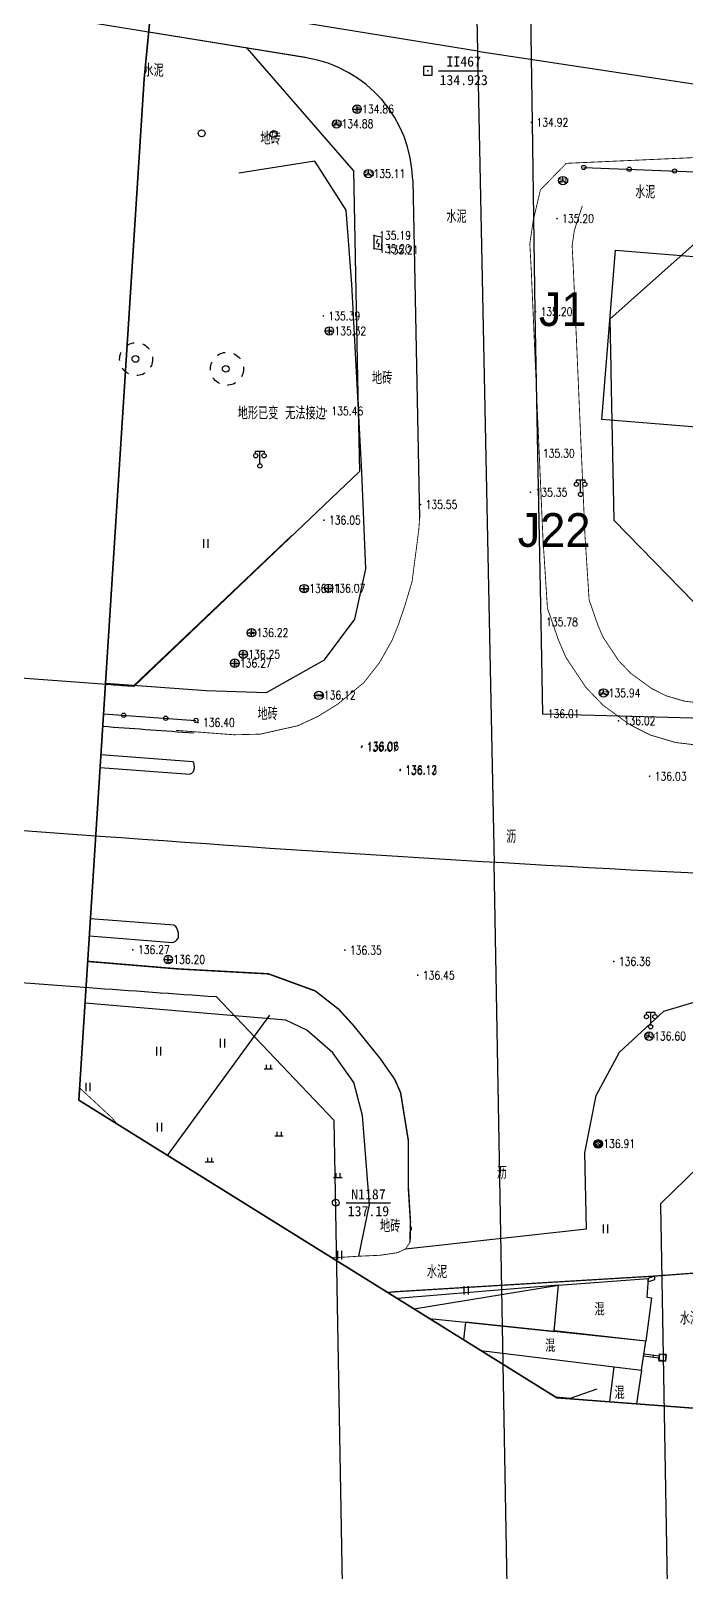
# Model space of a CAD drawing. Extents: x 529262 to 576451, y 2694391 to 2717535.
# Drawn here: x 565126.1 to 565203.7, y 2710118.5 to 2710301.2 of the extents above; entities that cross this region are included whole.
import ezdxf
from ezdxf.enums import TextEntityAlignment as Align
from ezdxf.xclip import XClip

# ---------------------------------------------------------------- set-up
doc = ezdxf.new("R2010")
doc.units = 0
doc.header["$XCLIPFRAME"] = 0
for name, pattern in [('ACAD_ISO12W100', [22, 12, -3, 0.5, -3, 0.5, -3]), ('X2', [10, 8, -2]), ('X6', [2, 1, -1])]:
    doc.linetypes.add(name, pattern=pattern)
doc.layers.add('ASSIST', color=7, linetype='Continuous', plot=False)
for name, color, linetype in [('COMPONENT', 8, 'Continuous'), ('DLDW', 8, 'Continuous'), ('DLSS', 4, 'Continuous'), ('GCD', 8, 'Continuous'), ('GXYZ', 8, 'Continuous'), ('JMD', 8, 'Continuous'), ('JZP', 1, 'Continuous'), ('KZD', 8, 'Continuous'), ('PP-COM', 7, 'Continuous'), ('RD-中线', 40, 'Continuous'), ('RD-侧石线', 130, 'Continuous'), ('RD-红线', 7, 'Continuous'), ('ZBTZ', 8, 'Continuous'), ('ZJ', 7, 'Continuous'), ('污水管径标注_W10-', 202, 'Continuous')]:
    doc.layers.add(name, color=color, linetype=linetype)
doc.layers.add('控制界线1', color=30, linetype='ACAD_ISO12W100', lineweight=35)
doc.styles.add('HZ', font='rs.shx', dxfattribs={"width": 0.8, "bigfont": 'hztxt.shx'})
doc.styles.add('宋体', font='', dxfattribs={"width": 0.75})
doc.styles.add('等线体', font='simhei.ttf')
doc.styles.add('细等线体', font='', dxfattribs={"width": 0.8})
doc.styles.get('宋体').set_extended_font_data('SimSun')
doc.styles.get('细等线体').set_extended_font_data('FZXiDengXian-Z06S')
doc.linetypes.add('1161', pattern='A,0,[149,AAA.SHX,S=0.15,R=0,X=0,Y=0],-1.6', length=1.6)

# ---------------------------------------------------------------- blocks, each defined once
blk = doc.blocks.new('A$C19FD0107')
at = {"layer": 'RD-中线', "color": 8, "linetype": 'Continuous', "flags": 128}
for points in [[(-5786, 16309.46), (-5818.4, 15983.38, 0.029847), (-5819.8, 15947.63), (-5819, 15908.17)], [(-5819, 15908.17), (-5960.07, 15931.1, -0.262764), (-5998.44, 15961.82), (-6001.81, 15970.2, 0.259648), (-6062.29, 16019.2), (-6224.85, 16047.58, 0.140061), (-6252.17, 16044.68), (-6302.71, 16024.27, -0.114759), (-6325.09, 16020.77), (-6345.72, 16022.28)], [(-6335.34, 15847.56, -0.022733), (-6280.83, 15846.02), (-5863.74, 15815.18, 0.013451), (-5702.53, 15807.61), (-5575.3, 15805.07, -0.027271), (-5520.95, 15801.01, -0.00117), (-5519.09, 15800.76), (-5286.59, 15769.48, 0.015336), (-5256.09, 15766.32), (-4915.64, 15741.63)]]:
    blk.add_lwpolyline(points, format="xyb", dxfattribs=at)
at = {"layer": 'RD-中线', "color": 8}
blk.add_lwpolyline([(-5819, 15908.17), (-5793.21, 15904.27, 0.064158), (-5754.88, 15903.44), (-5549.42, 15925.37), (-5264.12, 15958.11)], format="xyb", dxfattribs=at)
at = {"layer": 'RD-中线', "color": 8, "linetype": 'Continuous', "flags": 128}
blk.add_lwpolyline([(-5819, 15908.17), (-5817.04, 15811.91)], dxfattribs=at)
at = {"layer": 'RD-中线', "color": 8, "flags": 128}
blk.add_lwpolyline([(-5762.64, 14682.49), (-5762.64, 14832.98, 0.093166), (-5776.29, 14905.6), (-5791.17, 14943.77, -0.089115), (-5804.79, 15013.17), (-5808.36, 15235.17, -0.006763), (-5808.37, 15237.88), (-5807.76, 15293.23, 0.007241), (-5807.77, 15296.13), (-5817.04, 15811.91)], format="xyb", dxfattribs=at)
at = {"layer": 'RD-红线', "color": 8, "linetype": 'Continuous', "flags": 128}
for points in [[(-5846.31, 15908.56), (-5960.71, 15927.15, -0.262764), (-6002.16, 15960.33), (-6005.52, 15968.71, 0.259648), (-6062.98, 16015.26), (-6165.93, 16033.23)], [(-6177.82, 15856.46), (-5862.41, 15833.13, 0.000219), (-5859.81, 15832.94), (-5859.69, 15832.93)], [(-6265.39, 15826.83), (-5865.06, 15797.23, 0.001254), (-5849.97, 15796.15)]]:
    blk.add_lwpolyline(points, format="xyb", dxfattribs=at)
at = {"layer": 'RD-红线', "color": 8}
for points in [[(-5833.72, 15894.06), (-5846.31, 15908.56, 0.362003)], [(-5859.69, 15832.93), (-5832.99, 15858.38, 0.440429)], [(-5802.87, 15852.6), (-5779.02, 15828.14, 0.394975)], [(-5836, 15781.46), (-5849.97, 15796.15, 0.389018)], [(-5776.43, 15791.98), (-5797.32, 15771.64, 0.432604)]]:
    blk.add_lwpolyline(points, format="xyb", dxfattribs=at)
at = {"layer": 'RD-红线', "color": 8, "linetype": 'Continuous', "flags": 128}
for points in [[(-5833.72, 15894.06), (-5833.22, 15869.42), (-5832.99, 15858.38)], [(-5803.35, 15876.41), (-5803.23, 15870.61), (-5803.22, 15870.14), (-5802.87, 15852.6)]]:
    blk.add_lwpolyline(points, dxfattribs=at)
at = {"layer": 'RD-红线', "color": 8, "linetype": 'Continuous'}
blk.add_lwpolyline([(-5786.31, 15891.58), (-5803.35, 15876.41, 0.460921)], format="xyb", dxfattribs=at)
at = {"layer": 'RD-红线', "color": 8}
for points in [[(-5859.81, 15832.94), (-5841, 15850.78)], [(-5830.85, 15689.96), (-5834.89, 15719.9), (-5835.88, 15775.05), (-5836, 15781.46)], [(-5798.8, 15687.42), (-5796.34, 15717.47), (-5797.27, 15769.33), (-5797.31, 15771.19), (-5797.32, 15771.64)]]:
    blk.add_lwpolyline(points, dxfattribs=at)
blk = doc.blocks.new('GC200')
at = {"linetype": 'Continuous', "const_width": 0.2, "flags": 128}
blk.add_lwpolyline([(-0.1, 0, 1), (0.1, 0, 1)], format="xyb", close=True, dxfattribs=at)
blk = doc.blocks.new('gcbj0102')
for p, q in [((-1, 0), (1, 0)), ((0, -1), (0, 1))]:
    blk.add_line(p, q)
blk.add_circle((0, 0), 1)
blk = doc.blocks.new('*U12')
at = {"linetype": 'Continuous'}
for points in [[(-1.14, -0.07), (-0.87, -0.76), (-1.13, 0.09)], [(-1.13, 0.09), (-0.73, -0.88), (-1.09, 0.24)], [(-0.73, -0.88), (-1.13, 0.09), (-0.87, -0.76)], [(-0.36, 0.24), (-0.55, 0.84), (-1.09, 0.24)], [(-0.73, 0.74), (-1.09, 0.24), (-0.55, 0.84)], [(-1.09, 0.24), (-0.73, 0.74), (-1.01, 0.43)], [(-0.5, -0.19), (-1.09, 0.24), (-0.73, -0.88)], [(-0.88, 0.6), (-1.01, 0.43), (-0.73, 0.74)], [(-0.55, 0.84), (-0.36, 0.24), (-0.35, 0.91)], [(-0.14, 0.93), (-0.35, 0.91), (-0.36, 0.24)], [(-0.14, 0.93), (0.09, 0.24), (0.07, 0.91)], [(0.81, 0.24), (0.07, 0.91), (0.09, 0.24)], [(0.07, 0.91), (0.81, 0.24), (0.27, 0.84)], [(0.22, -0.19), (0.45, -0.88), (0.81, 0.24)], [(0.73, 0.43), (0.27, 0.84), (0.81, 0.24)], [(0.27, 0.84), (0.73, 0.43), (0.45, 0.74)], [(0.6, 0.6), (0.45, 0.74), (0.73, 0.43)], [(0.59, -0.76), (0.81, 0.24), (0.45, -0.88)], [(0.81, 0.24), (0.59, -0.76), (0.85, 0.09)], [(0.7, -0.61), (0.85, 0.09), (0.59, -0.76)], [(0.85, 0.09), (0.7, -0.61), (0.86, -0.07)], [(-0.87, -0.76), (-1.14, -0.07), (-0.98, -0.61)], [(-1.12, -0.26), (-0.98, -0.61), (-1.14, -0.07)], [(-0.98, -0.61), (-1.12, -0.26), (-1.07, -0.44)], [(-0.73, -0.88), (-0.55, -0.98), (-0.14, -0.45)], [(-0.35, -1.05), (-0.14, -0.45), (-0.55, -0.98)], [(-0.14, -0.45), (-0.35, -1.05), (0.45, -0.88)], [(-0.14, -1.07), (0.45, -0.88), (-0.35, -1.05)], [(0.45, -0.88), (-0.14, -1.07), (0.27, -0.98)], [(0.07, -1.05), (0.27, -0.98), (-0.14, -1.07)], [(0.79, -0.44), (0.86, -0.07), (0.7, -0.61)], [(0.86, -0.07), (0.79, -0.44), (0.84, -0.26)]]:
    blk.add_solid(points, dxfattribs=at)
blk = doc.blocks.new('gcbj0112')
at = {"linetype": 'Continuous'}
for p, q in [((-1.09, 0.24), (-0.5, -0.19)), ((-0.36, 0.24), (-1.09, 0.24)), ((-0.14, 0.93), (-0.36, 0.24)), ((0.09, 0.24), (-0.14, 0.93)), ((0.81, 0.24), (0.09, 0.24)), ((0.22, -0.19), (0.81, 0.24)), ((-0.5, -0.19), (-0.73, -0.88)), ((-0.73, -0.88), (-0.14, -0.45)), ((-0.14, -0.45), (0.45, -0.88)), ((0.45, -0.88), (0.22, -0.19))]:
    blk.add_line(p, q, dxfattribs=at)
blk.add_circle((-0.14, -0.07), 1, dxfattribs=at)
for p in [(-1.09, 0.24), (-0.14, 0.93), (0.81, 0.24), (-0.73, -0.88), (0.45, -0.88)]:
    blk.add_point(p, dxfattribs=at)
blk.add_blockref('*U12', (0, 0), dxfattribs=at)
blk = doc.blocks.new('gcbj0101')
blk.add_line((-1, 0), (1, 0))
blk.add_circle((0, 0), 1)
blk = doc.blocks.new('gcbj0107')
for q in [(-0.87, -0.5), (0, 1), (0.87, -0.5)]:
    blk.add_line((0, 0), q)
blk.add_circle((0, 0), 1)

msp = doc.modelspace()

# ---------------------------------------------------------------- linework, layer by layer
at = {"layer": 'ASSIST', "color": 252, "linetype": 'Continuous', "flags": 128}
for points in [[(565191.567, 2710285.012), (565213.888, 2710284.148)], [(565191.567, 2710285.012), (565213.888, 2710284.148)], [(565134.692, 2710220.275), (565145.632, 2710219.481)], [(565134.692, 2710220.275), (565145.632, 2710219.481)], [(565193.125, 2710140.233), (565189.942, 2710139.141), (565188.233, 2710139.272)], [(565193.125, 2710140.233), (565189.942, 2710139.141), (565188.233, 2710139.272)]]:
    msp.add_lwpolyline(points, dxfattribs=at)
at = {"layer": 'DLDW', "color": 252}
for p, q in [((565152.699, 2710251.094), (565152.699, 2710251.394)), ((565152.699, 2710251.394), (565153.699, 2710251.394)), ((565153.199, 2710249.894), (565153.199, 2710251.394)), ((565153.699, 2710251.394), (565153.699, 2710251.094)), ((565190.684, 2710247.709), (565190.684, 2710248.009)), ((565190.684, 2710248.009), (565191.684, 2710248.009)), ((565191.184, 2710246.509), (565191.184, 2710248.009)), ((565191.684, 2710248.009), (565191.684, 2710247.709)), ((565198.991, 2710184.625, 138.679), (565198.991, 2710184.925, 138.679)), ((565198.991, 2710184.925, 138.679), (565199.991, 2710184.925, 138.679)), ((565199.491, 2710183.425, 138.679), (565199.491, 2710184.925, 138.679)), ((565199.991, 2710184.925, 138.679), (565199.991, 2710184.625, 138.679))]:
    msp.add_line(p, q, dxfattribs=at)
for centre in [(565152.699, 2710250.844), (565153.199, 2710249.644), (565153.699, 2710250.844), (565190.684, 2710247.459), (565191.684, 2710247.459), (565191.184, 2710246.259), (565198.991, 2710184.375, 138.679), (565199.991, 2710184.375, 138.679), (565199.491, 2710183.175, 138.679)]:
    msp.add_circle(centre, 0.25, dxfattribs=at)
at = {"layer": 'DLSS', "linetype": 'Continuous', "flags": 128}
for points, const_width, elevation in [([(565213.972, 2710286.6), (565189.484, 2710285.498), (565186.423, 2710282.349), (565185.572, 2710278.699), (565185.174, 2710275.969), (565185.348, 2710272.705), (565186.225, 2710252.502), (565186.731, 2710240.995), (565187.26, 2710232.773), (565188.547, 2710229.056), (565189.436, 2710226.972), (565191.785, 2710223.428), (565193.829, 2710221.3), (565196.968, 2710219.003), (565199.452, 2710217.75), (565202.433, 2710216.866), (565207.946, 2710216.203)], 0.1, 24.55), ([(565191.39, 2710280.468), (565190.449, 2710277.563), (565190.183, 2710275.74), (565190.332, 2710272.946), (565191.21, 2710252.718), (565191.714, 2710241.265), (565192.196, 2710233.767), (565193.205, 2710230.854), (565193.847, 2710229.349), (565195.696, 2710226.56), (565197.127, 2710225.07), (565199.583, 2710223.273), (565201.3, 2710222.407), (565203.447, 2710221.77), (565208.307, 2710221.186)], 0.1, 24.55), ([(565143.247, 2710218.307), (565150.118, 2710217.78), (565153.248, 2710217.856), (565157.703, 2710218.856), (565160.035, 2710219.939), (565162.358, 2710221.362), (565165.506, 2710223.95), (565167.357, 2710226.312), (565168.873, 2710229.002), (565169.595, 2710230.811), (565170.295, 2710232.842), (565171.225, 2710235.924), (565172.027, 2710242.117), (565172.115, 2710243.461)], 0.1, 24.55), ([(565132.813, 2710190.926), (565143.596, 2710190.03), (565154.213, 2710189.452), (565159.758, 2710187.424), (565162.553, 2710185.237), (565164.258, 2710183.365), (565167.416, 2710179.457), (565169.166, 2710176.96), (565169.871, 2710175.356), (565170.786, 2710169.669), (565170.787, 2710164.065), (565171.033, 2710160.073), (565170.983, 2710157.639)], 0.175, 136.085)]:
    msp.add_lwpolyline(points, dxfattribs=dict(at, const_width=const_width, elevation=elevation))
at = {"layer": 'DLSS', "linetype": 'Continuous', "elevation": 137.278, "flags": 128}
msp.add_lwpolyline([(565191.88, 2710159.221), (565191.672, 2710168.258), (565193.014, 2710175.05), (565195.798, 2710180.168), (565201.056, 2710185.021), (565211.246, 2710188.078), (565212.611, 2710188.178), (565220.222, 2710187.832), (565237.616, 2710186.931), (565263.387, 2710186.162), (565278.244, 2710185.729), (565410.335, 2710182.487), (565423.672, 2710182.393), (565427.826, 2710180.632), (565437.131, 2710172.683), (565442.572, 2710162.978)], dxfattribs=at)
at = {"layer": 'DLSS', "linetype": 'X2', "const_width": 0.1, "flags": 128}
for points in [[(565136.325, 2710171.626), (565135.673, 2710172.389), (565131.853, 2710175.936)], [(565170.983, 2710157.639), (565170.452, 2710156.858), (565169.524, 2710156.412), (565167.464, 2710156.102), (565164.93, 2710155.99), (565161.735, 2710155.788)]]:
    msp.add_lwpolyline(points, dxfattribs=at)
at = {"layer": 'DLSS', "linetype": 'Continuous', "const_width": 0.15, "flags": 128}
for points in [[(565186.992, 2710152.857), (565199.931, 2710153.633), (565213.751, 2710154.673), (565234.745, 2710154.833), (565245.351, 2710154.703)], [(565186.992, 2710152.857), (565169.172, 2710151.776), (565168.32, 2710151.684)]]:
    msp.add_lwpolyline(points, dxfattribs=at)
at = {"layer": 'DLSS', "linetype": 'X6'}
for centre in [(565138.543, 2710262.297, 135.896), (565149.304, 2710261.149, 135.896)]:
    msp.add_circle(centre, 1.956, dxfattribs=at)
at = {"layer": 'GXYZ', "linetype": 'Continuous', "flags": 128}
msp.add_lwpolyline([(565167.624, 2710275.23), (565166.718, 2710275.385), (565166.729, 2710276.957), (565167.635, 2710276.802)], close=True, dxfattribs=at)
msp.add_lwpolyline([(565167.156, 2710276.532), (565166.964, 2710276.121), (565167.347, 2710275.943), (565167.156, 2710275.532)], dxfattribs=at)
at = {"layer": 'JMD', "linetype": 'Continuous'}
for p, q in [((565171.174, 2710159.067, 137.286), (565171.152, 2710159.467, 137.286)), ((565171.422, 2710149.751), (565188.58, 2710152.555)), ((565199.776, 2710144.231, 137.202), (565199.742, 2710143.993, 137.202))]:
    msp.add_line(p, q, dxfattribs=at)
at = {"layer": 'JMD', "linetype": 'Continuous', "flags": 128}
for points, elevation in [([(565214.165, 2710253.49), (565193.703, 2710255.132), (565195.313, 2710275.194), (565215.776, 2710273.552)], 24.55), ([(565188.582, 2710152.557), (565199.175, 2710153.349), (565199.021, 2710151.136), (565199.568, 2710151.065), (565198.901, 2710145.933), (565188.056, 2710147.144)], 138.351)]:
    msp.add_lwpolyline(points, close=True, dxfattribs=dict(at, elevation=elevation))
msp.add_lwpolyline([(565173.263, 2710148.603), (565177.548, 2710148.188), (565188.05, 2710147.079), (565188.58, 2710152.555), (565169.474, 2710150.965)], dxfattribs=at)
for points in [[(565199.145, 2710152.954), (565199.967, 2710153.249), (565199.97, 2710153.619), (565199.166, 2710153.33)], [(565201.258, 2710143.561), (565201.325, 2710144.353), (565200.512, 2710144.393), (565200.445, 2710143.601)], [(565200.548, 2710144.425), (565201.334, 2710144.312), (565201.239, 2710143.551), (565200.453, 2710143.664)]]:
    msp.add_lwpolyline(points, close=True, dxfattribs=at)
for points, elevation in [([(565179.357, 2710144.805), (565198.398, 2710142.493), (565198.901, 2710145.933), (565177.548, 2710148.188), (565177.331, 2710146.067)], 138.351), ([(565200.469, 2710143.89), (565198.666, 2710144.145)], 137.202), ([(565200.49, 2710144.13), (565198.705, 2710144.382)], 137.202), ([(565194.664, 2710138.713), (565195.17, 2710142.885), (565198.398, 2710142.493), (565197.812, 2710138.476)], 138.351)]:
    msp.add_lwpolyline(points, dxfattribs=dict(at, elevation=elevation))
at = {"layer": 'KZD', "linetype": 'Continuous'}
for p, q in [((565174.341, 2710296.462, 134.923), (565179.591, 2710296.462, 134.923)), ((565163.435, 2710162.33, 137.19), (565168.685, 2710162.33, 137.19))]:
    msp.add_line(p, q, dxfattribs=at)
at = {"layer": 'KZD'}
msp.add_lwpolyline([(565172.591, 2710295.962), (565173.591, 2710295.962), (565173.591, 2710296.962), (565172.591, 2710296.962)], close=True, dxfattribs=at)
msp.add_lwpolyline([(565172.591, 2710295.962), (565173.591, 2710295.962), (565173.591, 2710296.962), (565172.591, 2710296.962)], close=True, dxfattribs=at)
msp.add_lwpolyline([(565172.591, 2710295.962), (565173.591, 2710295.962), (565173.591, 2710296.962), (565172.591, 2710296.962)], close=True, dxfattribs=at)
msp.add_circle((565162.185, 2710162.33, 137.19), 0.4, dxfattribs=at)
for p in [(565173.091, 2710296.462, 134.923), (565173.091, 2710296.462, 134.923), (565173.091, 2710296.462, 134.923), (565162.185, 2710162.33, 137.19)]:
    msp.add_point(p, dxfattribs=at)
at = {"layer": 'RD-侧石线', "color": 252, "linetype": 'Continuous', "flags": 128}
for points in [[(565158.711, 2710298.017), (565140.041, 2710301.052)], [(565158.711, 2710298.017), (565158.62, 2710298.031), (565140.041, 2710301.052)], [(565158.711, 2710298.017), (565158.62, 2710298.031), (565140.041, 2710301.052)], [(565171.301, 2710283.516), (565172.115, 2710243.461)], [(565171.301, 2710283.516), (565172.115, 2710243.461)], [(565171.301, 2710283.516), (565172.115, 2710243.461)]]:
    msp.add_lwpolyline(points, dxfattribs=at)
at = {"layer": 'RD-侧石线', "color": 252, "linetype": 'Continuous'}
msp.add_lwpolyline([(565171.301, 2710283.516, 0.3620026), (565158.711, 2710298.017, 0.3620026)], format="xyb", dxfattribs=at)
msp.add_lwpolyline([(565171.301, 2710283.516, 0.3620026), (565158.711, 2710298.017, 0.3620026)], format="xyb", dxfattribs=at)
msp.add_lwpolyline([(565171.301, 2710283.516, 0.3620026), (565158.711, 2710298.017, 0.3620026)], format="xyb", dxfattribs=at)
at = {"layer": 'RD-侧石线', "color": 252, "linetype": 'Continuous', "flags": 128}
msp.add_lwpolyline([(565134.597, 2710218.793), (565135.214, 2710218.748, 0.0008515), (565145.362, 2710218.015)], format="xyb", dxfattribs=at)
msp.add_lwpolyline([(565134.597, 2710218.793), (565135.214, 2710218.748, 0.0008515), (565145.362, 2710218.015)], format="xyb", dxfattribs=at)
msp.add_lwpolyline([(565134.597, 2710218.793), (565135.214, 2710218.748, 0.0008515), (565145.362, 2710218.015)], format="xyb", dxfattribs=at)
at = {"layer": 'ZBTZ'}
for p, q in [((565146.58, 2710239.948), (565146.58, 2710240.948)), ((565147.08, 2710239.948), (565147.08, 2710240.948)), ((565148.53, 2710180.733), (565148.53, 2710181.733)), ((565149.03, 2710180.733), (565149.03, 2710181.733)), ((565140.986, 2710179.794), (565140.986, 2710180.794)), ((565141.486, 2710179.794), (565141.486, 2710180.794)), ((565153.707, 2710178.187), (565154.707, 2710178.187)), ((565153.957, 2710178.687), (565153.957, 2710178.187)), ((565154.457, 2710178.687), (565154.457, 2710178.187)), ((565132.606, 2710175.53), (565132.606, 2710176.53)), ((565133.106, 2710175.53), (565133.106, 2710176.53)), ((565141.073, 2710170.777), (565141.073, 2710171.777)), ((565141.573, 2710170.777), (565141.573, 2710171.777)), ((565155.218, 2710170.746), (565155.218, 2710170.246)), ((565155.718, 2710170.746), (565155.718, 2710170.246)), ((565154.968, 2710170.246), (565155.968, 2710170.246)), ((565146.735, 2710167.154), (565147.735, 2710167.154)), ((565146.985, 2710167.654), (565146.985, 2710167.154)), ((565147.485, 2710167.654), (565147.485, 2710167.154)), ((565161.93, 2710165.321), (565162.93, 2710165.321)), ((565162.18, 2710165.821), (565162.18, 2710165.321)), ((565162.68, 2710165.821), (565162.68, 2710165.321)), ((565193.912, 2710158.735), (565193.912, 2710159.735)), ((565194.412, 2710158.735), (565194.412, 2710159.735)), ((565162.416, 2710155.611), (565162.416, 2710156.611)), ((565162.916, 2710155.611), (565162.916, 2710156.611)), ((565177.411, 2710151.445), (565177.411, 2710152.445)), ((565177.911, 2710151.445), (565177.911, 2710152.445))]:
    msp.add_line(p, q, dxfattribs=at)
at = {"layer": 'ZBTZ', "linetype": '1161', "flags": 128}
for points, elevation in [([(565146.829, 2710223.022), (565153.972, 2710222.804), (565160.854, 2710226.667), (565164.427, 2710231.471), (565165.756, 2710237.45), (565165.26, 2710248.909), (565164.1, 2710271.17), (565163.423, 2710279.954), (565159.696, 2710285.762), (565150.705, 2710284.321)], 136.475), ([(565134.923, 2710223.889), (565146.829, 2710223.022)], 135.018)]:
    msp.add_lwpolyline(points, dxfattribs=dict(at, elevation=elevation))
at = {"layer": 'ZBTZ', "linetype": 'Continuous', "flags": 128}
for points, elevation in [([(565134.284, 2710213.91), (565144.912, 2710213.123), (565145.157, 2710213.224), (565145.339, 2710213.413), (565145.452, 2710213.864), (565145.414, 2710214.288), (565145.36, 2710214.444), (565145.319, 2710214.528), (565145.264, 2710214.59), (565134.379, 2710215.393)], 135.614), ([(565133.006, 2710193.941), (565142.831, 2710193.159), (565143.154, 2710193.29), (565143.355, 2710193.475), (565143.564, 2710193.734), (565143.569, 2710194.304), (565143.453, 2710194.665), (565143.331, 2710194.939), (565143.254, 2710195.05), (565142.996, 2710195.232), (565133.135, 2710195.96)], 132.406)]:
    msp.add_lwpolyline(points, dxfattribs=dict(at, elevation=elevation))
at = {"layer": 'ZBTZ', "linetype": '1161', "flags": 128}
for points in [[(565164.93, 2710155.99), (565166.19, 2710162.111), (565165.373, 2710172.676), (565164.336, 2710176.587), (565161.845, 2710180.104), (565158.78, 2710182.793), (565156.258, 2710183.953), (565132.495, 2710185.957)], [(565142.27, 2710167.921), (565154.39, 2710184.561)], [(565170.452, 2710156.858), (565191.88, 2710159.221)]]:
    msp.add_lwpolyline(points, dxfattribs=at)
at = {"layer": 'ZBTZ'}
for centre in [(565146.303, 2710289.054), (565154.837, 2710288.967), (565138.455, 2710262.32), (565149.157, 2710261.143)]:
    msp.add_circle(centre, 0.4, dxfattribs=at)
at = {"layer": 'ZBTZ', "linetype": 'Continuous'}
for centre in [(565191.567, 2710285.012), (565196.941, 2710284.804), (565202.316, 2710284.596), (565137.061, 2710220.103), (565142.048, 2710219.742), (565145.632, 2710219.481)]:
    msp.add_circle(centre, 0.25, dxfattribs=at)
at = {"layer": '控制界线1', "color": 252, "linetype": 'Continuous', "flags": 128}
msp.add_lwpolyline([(565188.368, 2710139.189), (565315.579, 2710129.586), (565330.583, 2710250.72), (565247.22, 2710284.672), (565280.117, 2710817.13), (565209.112, 2710830.885), (565187.376, 2710792.516), (565139.509, 2710295.527), (565131.76, 2710174.472)], close=True, dxfattribs=at)
msp.add_lwpolyline([(565188.368, 2710139.189), (565315.579, 2710129.586), (565330.583, 2710250.72), (565247.22, 2710284.672), (565280.117, 2710817.13), (565209.112, 2710830.885), (565187.376, 2710792.516), (565139.509, 2710295.527), (565131.76, 2710174.472)], close=True, dxfattribs=at)
msp.add_lwpolyline([(565188.368, 2710139.189), (565315.579, 2710129.586), (565330.583, 2710250.72), (565247.22, 2710284.672), (565280.117, 2710817.13), (565209.112, 2710830.885), (565187.376, 2710792.516), (565139.509, 2710295.527), (565131.76, 2710174.472)], close=True, dxfattribs=at)
at = {"layer": '污水管径标注_W10-'}
msp.add_lwpolyline([(565185.142, 2710311.113), (565185.445, 2710290.342), (565185.773, 2710267.907), (565186.096, 2710251.12), (565186.481, 2710231.124), (565186.689, 2710220.276), (565195.836, 2710220.025), (565210.107, 2710219.632), (565215.827, 2710219.425), (565235.814, 2710218.699), (565255.801, 2710217.974), (565266.813, 2710217.574), (565266.572, 2710208.597), (565266.037, 2710188.604), (565265.447, 2710166.58)], dxfattribs=at)

# ---------------------------------------------------------------- block references
at = {"layer": 'COMPONENT', "linetype": 'Continuous', "xscale": 0.5, "yscale": 0.5}
for name, p in [('gcbj0102', (565164.709, 2710291.924)), ('gcbj0107', (565162.282, 2710290.172)), ('gcbj0107', (565166.065, 2710284.279)), ('gcbj0107', (565189.077, 2710283.448)), ('gcbj0102', (565161.431, 2710265.636)), ('gcbj0102', (565158.45, 2710235.101)), ('gcbj0102', (565161.345, 2710235.143)), ('gcbj0102', (565152.211, 2710229.869)), ('gcbj0102', (565151.233, 2710227.317)), ('gcbj0102', (565150.233, 2710226.263)), ('gcbj0101', (565160.186, 2710222.446)), ('gcbj0107', (565193.905, 2710222.736)), ('gcbj0102', (565142.344, 2710191.145)), ('gcbj0107', (565199.298, 2710182.07)), ('gcbj0112', (565193.331, 2710169.335, 0.295))]:
    msp.add_blockref(name, p, dxfattribs=at)
at = {"layer": 'GCD', "linetype": 'Continuous'}
ref = msp.add_blockref('GC200', (565164.705, 2710291.926, 134.86), dxfattribs=dict(at, xscale=0.5, yscale=0.5, zscale=0.5))
ref.add_attrib('height', '134.86', dxfattribs={"linetype": 'Continuous', "height": 1, "style": 'HZ', "width": 0.8}).set_placement((565165.305, 2710291.926, 134.86), align=Align.MIDDLE_LEFT)
ref = msp.add_blockref('GC200', (565162.272, 2710290.179, 134.883), dxfattribs=dict(at, xscale=0.5, yscale=0.5, zscale=0.5))
ref.add_attrib('height', '134.88', dxfattribs={"linetype": 'Continuous', "height": 1, "style": 'HZ', "width": 0.8}).set_placement((565162.872, 2710290.179, 134.883), align=Align.MIDDLE_LEFT)
ref = msp.add_blockref('GC200', (565185.361, 2710290.355, 134.92), dxfattribs=dict(at, xscale=0.5, yscale=0.5, zscale=0.5))
ref.add_attrib('height', '134.92', dxfattribs={"linetype": 'Continuous', "height": 1, "style": 'HZ', "width": 0.8}).set_placement((565185.961, 2710290.355, 134.92), align=Align.MIDDLE_LEFT)
ref = msp.add_blockref('GC200', (565166.062, 2710284.279, 135.109), dxfattribs=dict(at, xscale=0.5, yscale=0.5, zscale=0.5))
ref.add_attrib('height', '135.11', dxfattribs={"linetype": 'Continuous', "height": 1, "style": 'HZ', "width": 0.8}).set_placement((565166.662, 2710284.279, 135.109), align=Align.MIDDLE_LEFT)
ref = msp.add_blockref('GC200', (565188.394, 2710278.95, 135.199), dxfattribs=dict(at, xscale=0.5, yscale=0.5, zscale=0.5))
ref.add_attrib('height', '135.20', dxfattribs={"linetype": 'Continuous', "height": 1, "style": 'HZ', "width": 0.8}).set_placement((565188.994, 2710278.95, 135.199), align=Align.MIDDLE_LEFT)
ref = msp.add_blockref('GC200', (565166.725, 2710276.96, 135.188), dxfattribs=dict(at, xscale=0.5, yscale=0.5, zscale=0.5))
ref.add_attrib('height', '135.19', dxfattribs={"linetype": 'Continuous', "height": 1, "style": 'HZ', "width": 0.8}).set_placement((565167.325, 2710276.96, 135.188), align=Align.MIDDLE_LEFT)
ref = msp.add_blockref('GC200', (565166.714, 2710275.388, 135.196), dxfattribs=dict(at, xscale=0.5, yscale=0.5, zscale=0.5))
ref.add_attrib('height', '135.20', dxfattribs={"linetype": 'Continuous', "height": 1, "style": 'HZ', "width": 0.8}).set_placement((565167.314, 2710275.388, 135.196), align=Align.MIDDLE_LEFT)
ref = msp.add_blockref('GC200', (565167.62, 2710275.233, 135.214), dxfattribs=dict(at, xscale=0.5, yscale=0.5, zscale=0.5))
ref.add_attrib('height', '135.21', dxfattribs={"linetype": 'Continuous', "height": 1, "style": 'HZ', "width": 0.8}).set_placement((565168.22, 2710275.233, 135.214), align=Align.MIDDLE_LEFT)
ref = msp.add_blockref('GC200', (565160.717, 2710267.413, 135.387), dxfattribs=dict(at, xscale=0.5, yscale=0.5, zscale=0.5))
ref.add_attrib('height', '135.39', dxfattribs={"linetype": 'Continuous', "height": 1, "style": 'HZ', "width": 0.8}).set_placement((565161.317, 2710267.413, 135.387), align=Align.MIDDLE_LEFT)
ref = msp.add_blockref('GC200', (565185.846, 2710267.917, 135.2), dxfattribs=dict(at, xscale=0.5, yscale=0.5, zscale=0.5))
ref.add_attrib('height', '135.20', dxfattribs={"linetype": 'Continuous', "height": 1, "style": 'HZ', "width": 0.8}).set_placement((565186.446, 2710267.917, 135.2), align=Align.MIDDLE_LEFT)
ref = msp.add_blockref('GC200', (565161.423, 2710265.642, 135.318), dxfattribs=dict(at, xscale=0.5, yscale=0.5, zscale=0.5))
ref.add_attrib('height', '135.32', dxfattribs={"linetype": 'Continuous', "height": 1, "style": 'HZ', "width": 0.8}).set_placement((565162.023, 2710265.642, 135.318), align=Align.MIDDLE_LEFT)
ref = msp.add_blockref('GC200', (565161.067, 2710256.151, 135.457), dxfattribs=dict(at, xscale=0.5, yscale=0.5, zscale=0.5))
ref.add_attrib('height', '135.46', dxfattribs={"linetype": 'Continuous', "height": 1, "style": 'HZ', "width": 0.8}).set_placement((565161.667, 2710256.151, 135.457), align=Align.MIDDLE_LEFT)
ref = msp.add_blockref('GC200', (565186.118, 2710251.135, 135.3), dxfattribs=dict(at, xscale=0.5, yscale=0.5, zscale=0.5))
ref.add_attrib('height', '135.30', dxfattribs={"linetype": 'Continuous', "height": 1, "style": 'HZ', "width": 0.8}).set_placement((565186.718, 2710251.135, 135.3), align=Align.MIDDLE_LEFT)
ref = msp.add_blockref('GC200', (565185.251, 2710246.517, 135.346), dxfattribs=dict(at, xscale=0.5, yscale=0.5, zscale=0.5))
ref.add_attrib('height', '135.35', dxfattribs={"linetype": 'Continuous', "height": 1, "style": 'HZ', "width": 0.8}).set_placement((565185.851, 2710246.517, 135.346), align=Align.MIDDLE_LEFT)
ref = msp.add_blockref('GC200', (565172.223, 2710245.064, 135.545), dxfattribs=dict(at, xscale=0.5, yscale=0.5, zscale=0.5))
ref.add_attrib('height', '135.55', dxfattribs={"linetype": 'Continuous', "height": 1, "style": 'HZ', "width": 0.8}).set_placement((565172.823, 2710245.064, 135.545), align=Align.MIDDLE_LEFT)
ref = msp.add_blockref('GC200', (565160.78, 2710243.212, 136.054), dxfattribs=dict(at, xscale=0.5, yscale=0.5, zscale=0.5))
ref.add_attrib('height', '136.05', dxfattribs={"linetype": 'Continuous', "height": 1, "style": 'HZ', "width": 0.8}).set_placement((565161.38, 2710243.212, 136.054), align=Align.MIDDLE_LEFT)
ref = msp.add_blockref('GC200', (565158.437, 2710235.113, 136.105), dxfattribs=dict(at, xscale=0.5, yscale=0.5, zscale=0.5))
ref.add_attrib('height', '136.11', dxfattribs={"linetype": 'Continuous', "height": 1, "style": 'HZ', "width": 0.8}).set_placement((565159.037, 2710235.113, 136.105), align=Align.MIDDLE_LEFT)
ref = msp.add_blockref('GC200', (565161.319, 2710235.143, 136.068), dxfattribs=dict(at, xscale=0.5, yscale=0.5, zscale=0.5))
ref.add_attrib('height', '136.07', dxfattribs={"linetype": 'Continuous', "height": 1, "style": 'HZ', "width": 0.8}).set_placement((565161.919, 2710235.143, 136.068), align=Align.MIDDLE_LEFT)
ref = msp.add_blockref('GC200', (565186.494, 2710231.148, 135.78), dxfattribs=dict(at, xscale=0.5, yscale=0.5, zscale=0.5))
ref.add_attrib('height', '135.78', dxfattribs={"linetype": 'Continuous', "height": 1, "style": 'HZ', "width": 0.8}).set_placement((565187.094, 2710231.148, 135.78), align=Align.MIDDLE_LEFT)
ref = msp.add_blockref('GC200', (565152.206, 2710229.876, 136.224), dxfattribs=dict(at, xscale=0.5, yscale=0.5, zscale=0.5))
ref.add_attrib('height', '136.22', dxfattribs={"linetype": 'Continuous', "height": 1, "style": 'HZ', "width": 0.8}).set_placement((565152.806, 2710229.876, 136.224), align=Align.MIDDLE_LEFT)
ref = msp.add_blockref('GC200', (565151.225, 2710227.323, 136.246), dxfattribs=dict(at, xscale=0.5, yscale=0.5, zscale=0.5))
ref.add_attrib('height', '136.25', dxfattribs={"linetype": 'Continuous', "height": 1, "style": 'HZ', "width": 0.8}).set_placement((565151.825, 2710227.323, 136.246), align=Align.MIDDLE_LEFT)
ref = msp.add_blockref('GC200', (565150.23, 2710226.266, 136.272), dxfattribs=dict(at, xscale=0.5, yscale=0.5, zscale=0.5))
ref.add_attrib('height', '136.27', dxfattribs={"linetype": 'Continuous', "height": 1, "style": 'HZ', "width": 0.8}).set_placement((565150.83, 2710226.266, 136.272), align=Align.MIDDLE_LEFT)
ref = msp.add_blockref('GC200', (565160.171, 2710222.475, 136.121), dxfattribs=dict(at, xscale=0.5, yscale=0.5, zscale=0.5))
ref.add_attrib('height', '136.12', dxfattribs={"linetype": 'Continuous', "height": 1, "style": 'HZ', "width": 0.8}).set_placement((565160.771, 2710222.475, 136.121), align=Align.MIDDLE_LEFT)
ref = msp.add_blockref('GC200', (565193.909, 2710222.738, 135.944), dxfattribs=dict(at, xscale=0.5, yscale=0.5, zscale=0.5))
ref.add_attrib('height', '135.94', dxfattribs={"linetype": 'Continuous', "height": 1, "style": 'HZ', "width": 0.8}).set_placement((565194.509, 2710222.738, 135.944), align=Align.MIDDLE_LEFT)
ref = msp.add_blockref('GC200', (565186.694, 2710220.279, 136.01), dxfattribs=dict(at, xscale=0.5, yscale=0.5, zscale=0.5))
ref.add_attrib('height', '136.01', dxfattribs={"linetype": 'Continuous', "height": 1, "style": 'HZ', "width": 0.8}).set_placement((565187.294, 2710220.279, 136.01), align=Align.MIDDLE_LEFT)
ref = msp.add_blockref('GC200', (565145.859, 2710219.231, 136.395), dxfattribs=dict(at, xscale=0.5, yscale=0.5, zscale=0.5))
ref.add_attrib('height', '136.40', dxfattribs={"linetype": 'Continuous', "height": 1, "style": 'HZ', "width": 0.8}).set_placement((565146.459, 2710219.231, 136.395), align=Align.MIDDLE_LEFT)
ref = msp.add_blockref('GC200', (565195.68, 2710219.438, 136.02), dxfattribs=dict(at, xscale=0.5, yscale=0.5, zscale=0.5))
ref.add_attrib('height', '136.02', dxfattribs={"linetype": 'Continuous', "height": 1, "style": 'HZ', "width": 0.8}).set_placement((565196.28, 2710219.438, 136.02), align=Align.MIDDLE_LEFT)
ref = msp.add_blockref('GC200', (565165.226, 2710216.318, 136.067), dxfattribs=dict(at, xscale=0.5, yscale=0.5, zscale=0.5))
ref.add_attrib('height', '136.07', dxfattribs={"linetype": 'Continuous', "height": 1, "style": 'HZ', "width": 0.8}).set_placement((565165.826, 2710216.318, 136.067), align=Align.MIDDLE_LEFT)
ref = msp.add_blockref('GC200', (565165.302, 2710216.433, 136.055), dxfattribs=dict(at, xscale=0.5, yscale=0.5, zscale=0.5))
ref.add_attrib('height', '136.06', dxfattribs={"linetype": 'Continuous', "height": 1, "style": 'HZ', "width": 0.8}).set_placement((565165.902, 2710216.433, 136.055), align=Align.MIDDLE_LEFT)
ref = msp.add_blockref('GC200', (565169.814, 2710213.549, 136.132), dxfattribs=dict(at, xscale=0.5, yscale=0.5, zscale=0.5))
ref.add_attrib('height', '136.13', dxfattribs={"linetype": 'Continuous', "height": 1, "style": 'HZ', "width": 0.8}).set_placement((565170.414, 2710213.549, 136.132), align=Align.MIDDLE_LEFT)
ref = msp.add_blockref('GC200', (565169.822, 2710213.652, 136.123), dxfattribs=dict(at, xscale=0.5, yscale=0.5, zscale=0.5))
ref.add_attrib('height', '136.12', dxfattribs={"linetype": 'Continuous', "height": 1, "style": 'HZ', "width": 0.8}).set_placement((565170.422, 2710213.652, 136.123), align=Align.MIDDLE_LEFT)
ref = msp.add_blockref('GC200', (565199.366, 2710212.869, 136.028), dxfattribs=dict(at, xscale=0.5, yscale=0.5, zscale=0.5))
ref.add_attrib('height', '136.03', dxfattribs={"linetype": 'Continuous', "height": 1, "style": 'HZ', "width": 0.8}).set_placement((565199.966, 2710212.869, 136.028), align=Align.MIDDLE_LEFT)
ref = msp.add_blockref('GC200', (565138.158, 2710192.305, 136.269), dxfattribs=dict(at, xscale=0.5, yscale=0.5, zscale=0.5))
ref.add_attrib('height', '136.27', dxfattribs={"linetype": 'Continuous', "height": 1, "style": 'HZ', "width": 0.8}).set_placement((565138.758, 2710192.305, 136.269), align=Align.MIDDLE_LEFT)
ref = msp.add_blockref('GC200', (565163.258, 2710192.251, 136.349), dxfattribs=dict(at, xscale=0.5, yscale=0.5, zscale=0.5))
ref.add_attrib('height', '136.35', dxfattribs={"linetype": 'Continuous', "height": 1, "style": 'HZ', "width": 0.8}).set_placement((565163.858, 2710192.251, 136.349), align=Align.MIDDLE_LEFT)
ref = msp.add_blockref('GC200', (565142.343, 2710191.151, 136.2), dxfattribs=dict(at, xscale=0.5, yscale=0.5, zscale=0.5))
ref.add_attrib('height', '136.20', dxfattribs={"linetype": 'Continuous', "height": 1, "style": 'HZ', "width": 0.8}).set_placement((565142.943, 2710191.151, 136.2), align=Align.MIDDLE_LEFT)
ref = msp.add_blockref('GC200', (565195.116, 2710190.92, 136.358), dxfattribs=dict(at, xscale=0.5, yscale=0.5, zscale=0.5))
ref.add_attrib('height', '136.36', dxfattribs={"linetype": 'Continuous', "height": 1, "style": 'HZ', "width": 0.8}).set_placement((565195.716, 2710190.92, 136.358), align=Align.MIDDLE_LEFT)
ref = msp.add_blockref('GC200', (565171.903, 2710189.28, 136.445), dxfattribs=dict(at, xscale=0.5, yscale=0.5, zscale=0.5))
ref.add_attrib('height', '136.45', dxfattribs={"linetype": 'Continuous', "height": 1, "style": 'HZ', "width": 0.8}).set_placement((565172.503, 2710189.28, 136.445), align=Align.MIDDLE_LEFT)
ref = msp.add_blockref('GC200', (565199.294, 2710182.071, 136.596), dxfattribs=dict(at, xscale=0.5, yscale=0.5, zscale=0.5))
ref.add_attrib('height', '136.60', dxfattribs={"linetype": 'Continuous', "height": 1, "style": 'HZ', "width": 0.8}).set_placement((565199.894, 2710182.071, 136.596), align=Align.MIDDLE_LEFT)
ref = msp.add_blockref('GC200', (565193.271, 2710169.322, 136.913), dxfattribs=dict(at, xscale=0.5, yscale=0.5, zscale=0.5))
ref.add_attrib('height', '136.91', dxfattribs={"linetype": 'Continuous', "height": 1, "style": 'HZ', "width": 0.8}).set_placement((565193.871, 2710169.322, 136.913), align=Align.MIDDLE_LEFT)
at = {"layer": 'PP-COM'}
ref = msp.add_blockref('A$C19FD0107', (570997.993, 2694390.603), dxfattribs=at)
XClip(ref).set_block_clipping_path([(-9366.4383134884, 14428.6043910822), (-3328.4480743363, 17452.7484863754)])

# ---------------------------------------------------------------- texts
at = {"layer": 'DLSS', "color": 8, "linetype": 'Continuous', "style": 'HZ', "width": 0.8}
for p in [(565182.974, 2710205.766), (565181.863, 2710165.936)]:
    msp.add_text('沥', height=1.5, rotation=0.00008, dxfattribs=at).set_placement(p, align=Align.MIDDLE)
at = {"layer": 'GXYZ', "linetype": 'Continuous', "style": '宋体'}
for s, p in [('污', (565164.745, 2710291.884)), ('光缆', (565162.326, 2710290.223)), ('电力', (565166.109, 2710284.329)), ('电力', (565189.121, 2710283.498)), ('污', (565161.467, 2710265.596)), ('污', (565158.486, 2710235.062)), ('污', (565161.381, 2710235.103)), ('污', (565152.247, 2710229.829)), ('污', (565151.269, 2710227.277)), ('污', (565150.269, 2710226.224)), ('供水', (565160.213, 2710222.419)), ('电力', (565193.949, 2710222.786)), ('污', (565142.381, 2710191.105)), ('电力', (565199.342, 2710182.12))]:
    msp.add_text(s, height=0.5, dxfattribs=at).set_placement(p, align=Align.MIDDLE)
at = {"layer": 'JMD', "linetype": 'Continuous', "style": 'HZ', "width": 0.8}
for s, p in [('地砖', (565154.46, 2710288.524)), ('地砖', (565167.681, 2710260.138)), ('地形已变 无法接边', (565155.793, 2710255.982)), ('地砖', (565154.119, 2710220.336)), ('地砖', (565168.635, 2710159.631)), ('水泥', (565204.138, 2710148.709))]:
    msp.add_text(s, height=1.5, rotation=0.00008, dxfattribs=at).set_placement(p, align=Align.MIDDLE)
for p in [(565194.039, 2710149.713), (565188.198, 2710145.401), (565196.404, 2710139.818)]:
    msp.add_text('混', height=1.5, rotation=0.00008, dxfattribs=at).set_placement(p, align=Align.MIDDLE_RIGHT)
at = {"layer": 'JZP', "color": 252, "linetype": 'Continuous', "style": '细等线体'}
for s, p in [('J1', (565191.891, 2710268.216)), ('J1', (565191.891, 2710268.216)), ('J1', (565191.891, 2710268.216)), ('J22', (565192.358, 2710242.048)), ('J22', (565192.358, 2710242.048)), ('J22', (565192.358, 2710242.048))]:
    msp.add_text(s, height=4, dxfattribs=at).set_placement(p, align=Align.MIDDLE_RIGHT)
at = {"layer": 'KZD', "linetype": 'Continuous', "style": '等线体'}
for s, p in [('II467', (565177.341, 2710297.562)), ('II467', (565177.341, 2710297.562)), ('134.923', (565177.341, 2710295.362)), ('134.923', (565177.341, 2710295.362))]:
    msp.add_text(s, height=1.2, rotation=0.00008, dxfattribs=at).set_placement(p, align=Align.MIDDLE)
for s, p in [('N1187', (565166.06, 2710163.33, 137.19)), ('137.19', (565166.06, 2710161.33, 137.19))]:
    msp.add_text(s, height=1.2, rotation=0.00008, dxfattribs=at).set_placement(p, align=Align.MIDDLE_CENTER)
at = {"layer": 'ZJ', "color": 8, "linetype": 'Continuous', "style": 'HZ', "width": 0.8}
for p in [(565140.611, 2710296.59), (565198.846, 2710282.176), (565176.49, 2710279.278), (565174.183, 2710154.227)]:
    msp.add_text('水泥', height=1.5, rotation=0.00008, dxfattribs=at).set_placement(p, align=Align.MIDDLE)

doc.saveas('drawing.dxf')
